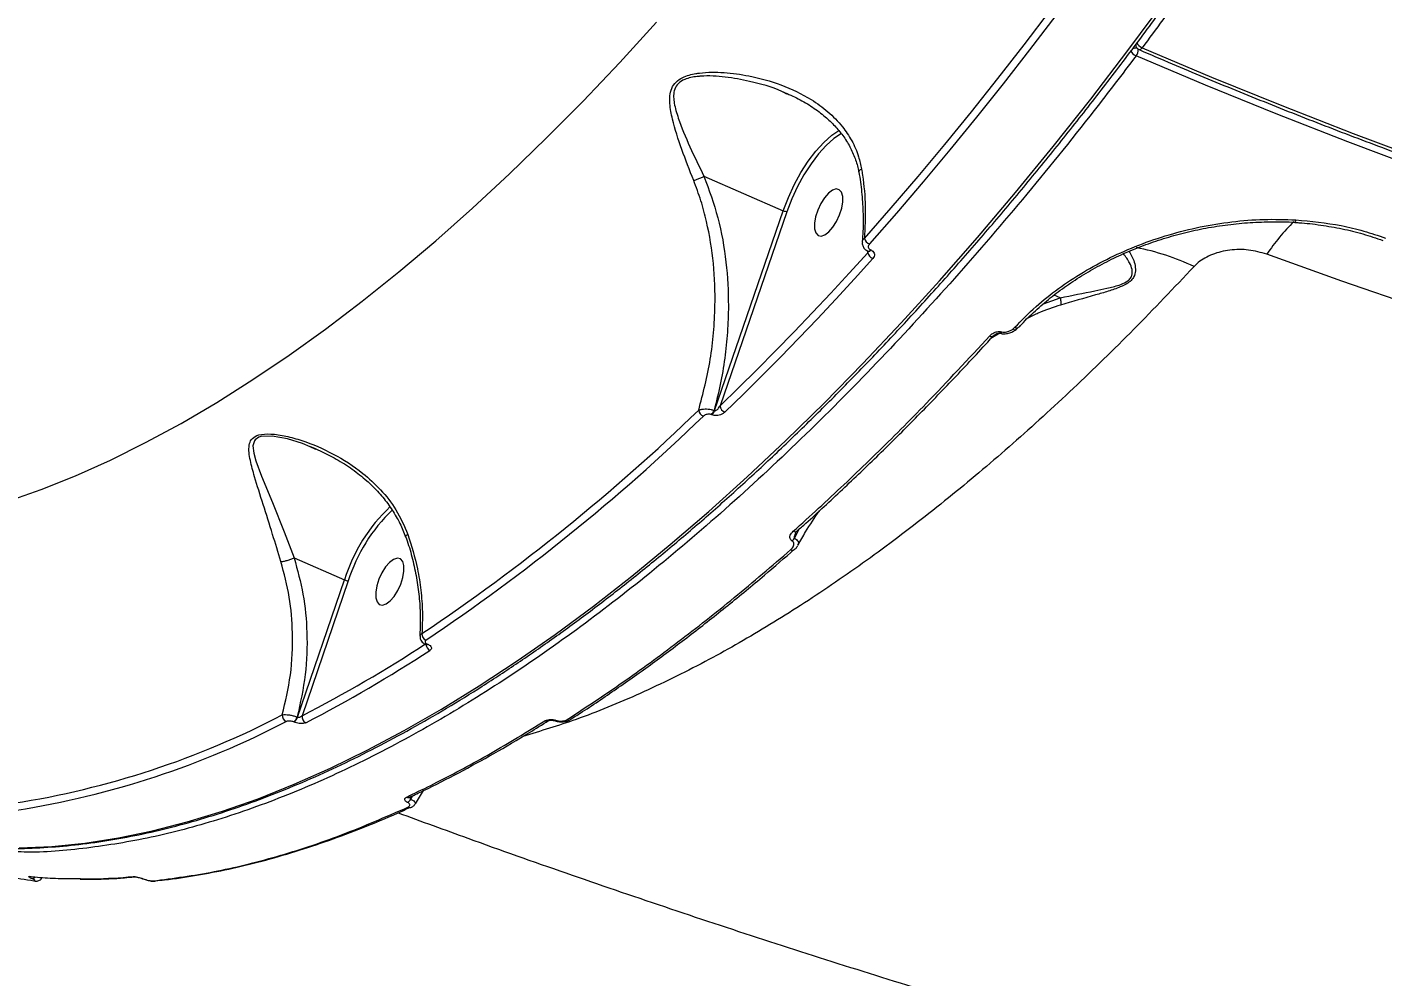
# Model space of a CAD drawing. Header units: millimetres. Extents: x -6104 to 7803, y -6013 to 4803.
# Drawn here: x 1548.4 to 1790.3, y -2587.2 to -2417.8 of the extents above; entities that cross this region are included whole.
import ezdxf

# ---------------------------------------------------------------- set-up
doc = ezdxf.new("R2010")
doc.units = ezdxf.units.MM
for name, color, linetype in [('DIKOM_ОБЪЕКТ', 7, 'Continuous'), ('DIKOM_РАЗМЕР_ЗОНА', 7, 'Continuous'), ('DIKOM_РАЗМЕР_ОБЪЕКТА', 7, 'Continuous')]:
    doc.layers.add(name, color=color, linetype=linetype)
doc.styles.add('style1', font='arial.ttf', dxfattribs={"width": 0.8})
doc.dimstyles.new('1-50', dxfattribs={"dimtxt": 300, "dimasz": 200, "dimexe": 100, "dimexo": 0, "dimgap": 100, "dimtad": 1, "dimtxsty": 'style1', "dimcen": 200, "dimclrd": 7, "dimclre": 7, "dimclrt": 7, "dimadec": 1, "dimazin": 2, "dimtfac": 1, "dimtmove": 0, "dimatfit": 2, "dimfxl": 0, "dimlwd": 25, "dimlwe": 18, "dimarcsym": 0})

# ---------------------------------------------------------------- blocks, each defined once
blk = doc.blocks.new('*D10')
at = {"layer": 'Defpoints', "color": 0, "transparency": 16777216}
for p in [(-4094.65, -224.49), (3111.63, -1726.03), (3111.63, -4948.58)]:
    blk.add_point(p, dxfattribs=at)
at = {"layer": 'DIKOM_РАЗМЕР_ОБЪЕКТА', "color": 7, "lineweight": 18, "transparency": 16777216}
for p, q in [((-4094.65, -224.49), (-4094.65, -5048.58)), ((3111.63, -1726.03), (3111.63, -5048.58))]:
    blk.add_line(p, q, dxfattribs=at)
at = {"layer": 'DIKOM_РАЗМЕР_ОБЪЕКТА', "color": 7, "lineweight": 25, "transparency": 16777216}
blk.add_line((-3894.65, -4948.58), (2911.63, -4948.58), dxfattribs=at)
at = {"layer": 'DIKOM_РАЗМЕР_ОБЪЕКТА', "color": 7, "transparency": 16777216}
for points in [[(-3894.65, -4915.24), (-3894.65, -4981.91), (-4094.65, -4948.58)], [(2911.63, -4915.24), (2911.63, -4981.91), (3111.63, -4948.58)]]:
    blk.add_solid(points, dxfattribs=at)
at = {"layer": 'DIKOM_РАЗМЕР_ОБЪЕКТА', "color": 7, "transparency": 16777216, "insert": (-134.24, -4695.4), "char_height": 300, "attachment_point": 5, "style": 'style1'}
blk.add_mtext('7200', dxfattribs=at)
blk = doc.blocks.new('*D12')
at = {"layer": 'Defpoints', "color": 0, "transparency": 16777216}
for p in [(-6103.62, -69.94), (4675.35, -1132.87), (4675.35, -5913.06)]:
    blk.add_point(p, dxfattribs=at)
at = {"layer": 'DIKOM_РАЗМЕР_ЗОНА', "color": 7, "lineweight": 18, "transparency": 16777216}
for p, q in [((-6103.62, -69.94), (-6103.62, -6013.06)), ((4675.35, -1132.87), (4675.35, -6013.06))]:
    blk.add_line(p, q, dxfattribs=at)
at = {"layer": 'DIKOM_РАЗМЕР_ЗОНА', "color": 7, "lineweight": 25, "transparency": 16777216}
blk.add_line((-5903.62, -5913.06), (4475.35, -5913.06), dxfattribs=at)
at = {"layer": 'DIKOM_РАЗМЕР_ЗОНА', "color": 7, "transparency": 16777216}
for points in [[(-5903.62, -5879.73), (-5903.62, -5946.4), (-6103.62, -5913.06)], [(4475.35, -5879.73), (4475.35, -5946.4), (4675.35, -5913.06)]]:
    blk.add_solid(points, dxfattribs=at)
at = {"layer": 'DIKOM_РАЗМЕР_ЗОНА', "color": 7, "transparency": 16777216, "insert": (271.51, -5659.89), "char_height": 300, "attachment_point": 5, "style": 'style1'}
blk.add_mtext('10800', dxfattribs=at)

msp = doc.modelspace()

# ---------------------------------------------------------------- linework, layer by layer
at = {"layer": 'DIKOM_ОБЪЕКТ', "color": 7, "linetype": 'Continuous', "lineweight": 15}
for p, q in [((1683.996, -2429.74), (1683.318, -2429.399)), ((1669.192, -2444.405), (1683.355, -2450.538)), ((1671.078, -2486.206), (1683.355, -2450.538)), ((1683.999, -2450.723), (1672.074, -2485.37)), ((1774.631, -2452.554), (1774.628, -2452.554)), ((1698.407, -2458.042), (1698.452, -2457.732)), ((1698.469, -2457.764), (1698.496, -2457.776)), ((1698.946, -2457.539), (1698.973, -2457.551)), ((1729.797, -2467.139), (1732.771, -2466.1)), ((1732.771, -2466.1), (1731.658, -2465.618)), ((1721.99, -2472.407), (1720.396, -2473.346)), ((1724.341, -2471.649), (1724.669, -2471.35)), ((1670.626, -2486.958), (1670.54, -2486.921)), ((1670.992, -2486.169), (1671.078, -2486.206)), ((1599.919, -2493.156), (1598.901, -2492.697)), ((1686.208, -2507.322), (1685.328, -2508.993)), ((1685.366, -2510.978), (1685.397, -2510.949)), ((1596.07, -2512.507), (1605.056, -2516.399)), ((1596.672, -2540.901), (1605.056, -2516.399)), ((1605.701, -2516.581), (1597.469, -2540.64)), ((1619.562, -2527.941), (1619.608, -2527.961)), ((1619.851, -2527.884), (1619.897, -2527.903)), ((1596.041, -2541.787), (1595.975, -2541.758)), ((1596.606, -2540.873), (1596.672, -2540.901)), ((1645.413, -2541.324), (1645.455, -2541.293)), ((1617.695, -2556.344), (1619.145, -2554.011)), ((1616.734, -2555.168), (1616.741, -2555.165)), ((1617.185, -2554.924), (1616.858, -2555.541)), ((1549.121, -2569.388), (1549.128, -2569.389)), ((1569.02, -2569.727), (1569.027, -2569.73)), ((1571.317, -2570.168), (1571.28, -2570.173))]:
    msp.add_line(p, q, dxfattribs=at)
at = {"layer": 'DIKOM_ОБЪЕКТ', "color": 7, "linetype": 'Continuous', "lineweight": 15, "flags": 128}
for points in [[(1697.817, -2455.482), (1702.617, -2450.016), (1707.401, -2444.43), (1712.167, -2438.726), (1716.912, -2432.907), (1721.634, -2426.976), (1726.333, -2420.935), (1731.005, -2414.787), (1735.648, -2408.533)], [(1736.63, -2409.426), (1731.976, -2415.694), (1727.294, -2421.856), (1722.586, -2427.91), (1717.852, -2433.854), (1713.097, -2439.686), (1708.321, -2445.402), (1703.526, -2451), (1698.715, -2456.479)], [(1547.015, -2564.245), (1552.81, -2563.975), (1558.711, -2563.375), (1564.712, -2562.445), (1570.808, -2561.186), (1576.995, -2559.599), (1583.266, -2557.686), (1589.617, -2555.448), (1596.042, -2552.888), (1602.537, -2550.006), (1609.095, -2546.806), (1615.71, -2543.29), (1622.378, -2539.462), (1629.093, -2535.324), (1635.849, -2530.88), (1642.64, -2526.134), (1649.461, -2521.09), (1656.305, -2515.751), (1663.168, -2510.123), (1670.044, -2504.21), (1676.925, -2498.018), (1683.808, -2491.551), (1690.686, -2484.815), (1697.552, -2477.815), (1704.403, -2470.558), (1711.23, -2463.049), (1718.03, -2455.295), (1724.796, -2447.303), (1731.522, -2439.078), (1738.203, -2430.629), (1744.834, -2421.962), (1751.407, -2413.084)], [(1544.823, -2502.436), (1550.896, -2500.289), (1557.043, -2497.818), (1563.259, -2495.024), (1569.538, -2491.911), (1575.874, -2488.482), (1582.261, -2484.739), (1588.693, -2480.686), (1595.164, -2476.327), (1601.669, -2471.666), (1608.201, -2466.708), (1614.754, -2461.456), (1621.322, -2455.916), (1627.898, -2450.093), (1634.478, -2443.992), (1641.054, -2437.619), (1647.62, -2430.981), (1654.171, -2424.082), (1660.701, -2416.93)], [(1746.831, -2421.798), (1746.868, -2421.81), (1746.959, -2421.81), (1747.061, -2421.774), (1747.17, -2421.704), (1747.28, -2421.602), (1747.389, -2421.472)], [(1747.389, -2421.472), (1759.741, -2426.7), (1772.293, -2431.8), (1785.037, -2436.769), (1797.964, -2441.603), (1811.066, -2446.3), (1824.333, -2450.857), (1837.758, -2455.269), (1851.332, -2459.535), (1865.046, -2463.652), (1878.89, -2467.617), (1892.856, -2471.427), (1906.934, -2475.08), (1921.116, -2478.573), (1935.392, -2481.904), (1949.752, -2485.072), (1964.188, -2488.073), (1978.689, -2490.907), (1993.247, -2493.57), (2007.851, -2496.062), (2016.539, -2497.46)], [(2016.323, -2499.143), (2007.551, -2497.732), (1992.903, -2495.233), (1978.301, -2492.561), (1963.756, -2489.719), (1949.277, -2486.709), (1934.873, -2483.532), (1920.554, -2480.19), (1906.33, -2476.686), (1892.209, -2473.022), (1878.201, -2469.201), (1864.315, -2465.224), (1850.56, -2461.095), (1836.945, -2456.816), (1823.48, -2452.39), (1810.172, -2447.82), (1797.031, -2443.109), (1784.065, -2438.26), (1771.283, -2433.276), (1758.693, -2428.16), (1746.303, -2422.917)], [(1683.355, -2450.538), (1684.25, -2448.191), (1685.305, -2445.901), (1686.493, -2443.724), (1687.787, -2441.71), (1689.157, -2439.906), (1690.57, -2438.353), (1691.995, -2437.09), (1693.287, -2436.207)], [(1693.741, -2436.761), (1693.736, -2436.764), (1692.377, -2437.681), (1690.996, -2438.907), (1689.625, -2440.412), (1688.297, -2442.162), (1687.042, -2444.115), (1685.89, -2446.226), (1684.868, -2448.446), (1683.999, -2450.723)], [(1689.109, -2451.635), (1688.918, -2452.768), (1688.931, -2453.748), (1689.147, -2454.494), (1689.549, -2454.946), (1690.104, -2455.068), (1690.768, -2454.85), (1691.485, -2454.309), (1692.199, -2453.49), (1692.851, -2452.458), (1693.389, -2451.298), (1693.769, -2450.103), (1693.96, -2448.969), (1693.947, -2447.99), (1693.731, -2447.244), (1693.329, -2446.792), (1692.774, -2446.67), (1692.11, -2446.888), (1691.393, -2447.428), (1690.679, -2448.248), (1690.027, -2449.28), (1689.489, -2450.44), (1689.109, -2451.635)], [(1774.795, -2452.172), (1774.764, -2452.311), (1774.729, -2452.422), (1774.694, -2452.501), (1774.658, -2452.545), (1774.631, -2452.554)], [(1672.074, -2485.37), (1675.376, -2482.165), (1678.677, -2478.898), (1681.975, -2475.57), (1685.27, -2472.183), (1688.562, -2468.735), (1691.849, -2465.229), (1695.131, -2461.664), (1698.407, -2458.042)], [(1699.31, -2459.094), (1696.026, -2462.725), (1692.736, -2466.298), (1689.441, -2469.813), (1686.142, -2473.269), (1682.839, -2476.665), (1679.533, -2480), (1676.224, -2483.275), (1672.914, -2486.488)], [(1968.475, -2512.555), (1953.663, -2509.652), (1938.912, -2506.591), (1924.231, -2503.375), (1909.628, -2500.006), (1895.111, -2496.484), (1880.687, -2492.813), (1866.365, -2488.994), (1852.152, -2485.028), (1838.057, -2480.919), (1824.087, -2476.669), (1810.25, -2472.28), (1796.553, -2467.754), (1783.004, -2463.094), (1769.61, -2458.303)], [(1722.351, -2472.147), (1722.232, -2472.308), (1722.118, -2472.399), (1722.017, -2472.413), (1722.017, -2472.413)], [(1724.341, -2471.649), (1724.485, -2471.732), (1724.62, -2471.782), (1724.74, -2471.796), (1724.84, -2471.774), (1724.877, -2471.752)], [(1725.337, -2471.333), (1725.37, -2471.291), (1725.37, -2471.291)], [(1598.901, -2492.697), (1597.575, -2492.099), (1594.878, -2491.272), (1592.138, -2490.77), (1590.134, -2490.84), (1589.78, -2490.947), (1589.091, -2491.405), (1588.958, -2491.585), (1588.702, -2492.517), (1588.839, -2493.776), (1589.225, -2495.152), (1590.259, -2497.915), (1592.187, -2502.602), (1594.295, -2507.858), (1596.067, -2512.506), (1596.068, -2512.507), (1596.068, -2512.507)], [(1610.81, -2517.496), (1610.619, -2518.629), (1610.632, -2519.608), (1610.848, -2520.354), (1611.25, -2520.807), (1611.806, -2520.929), (1612.469, -2520.71), (1613.186, -2520.17), (1613.9, -2519.351), (1614.553, -2518.319), (1615.091, -2517.158), (1615.471, -2515.963), (1615.662, -2514.83), (1615.648, -2513.851), (1615.432, -2513.105), (1615.03, -2512.652), (1614.475, -2512.53), (1613.812, -2512.748), (1613.094, -2513.289), (1612.38, -2514.108), (1611.728, -2515.14), (1611.19, -2516.3), (1610.81, -2517.496)], [(1642.748, -2541.454), (1642.65, -2541.525), (1642.565, -2541.541), (1642.55, -2541.538)], [(1549.128, -2569.389), (1549.054, -2569.378), (1548.887, -2569.328)], [(1549.847, -2570.142), (1549.786, -2570.133), (1549.625, -2570.084)], [(1569.027, -2569.73), (1569.03, -2569.731), (1569.096, -2569.731)]]:
    msp.add_lwpolyline(points, dxfattribs=at)
at = {"layer": 'DIKOM_ОБЪЕКТ', "color": 7, "linetype": 'Continuous', "lineweight": 15}
for centre, radius, start, end in [((1746.259, -2422.745), 1.228, 79.95392, 117.54628), ((1746.905, -2420.974), 0.664, 174.28002, 194.5129), ((1747.228, -2420.88), 1, 195.10672, 246.6405), ((1744.778, -2421.737), 1.928, 322.2819, 0.12273), ((1748.059, -2419.788), 1.812, 203.89932, 248.28808), ((1746.97, -2421.244), 1.801, 203.5677, 248.25912), ((1684.283, -2448.51), 2.23, 245.39078, 262.68205), ((1807.599, -2484.884), 46.365, 135.66036, 145.01868), ((1699.327, -2455.024), 1.578, 196.86349, 247.18811), ((1699.888, -2457.684), 1.524, 193.56328, 247.68632), ((1698.54, -2457.298), 0.472, 261.58469, 329.3152), ((1698.571, -2457.315), 0.466, 260.40009, 329.59162), ((1737.933, -2500.196), 43.892, 64.76148, 78.90503), ((1724.991, -2470.861), 0.586, 236.62938, 306.27157), ((1720.496, -2472.41), 0.572, 236.25599, 309.7916), ((1417.544, -2225.966), 361.316, 303.85969, 313.93701), ((1669.647, -2485.916), 1.417, 189.55126, 246.5231), ((1669.141, -2485.568), 1.947, 315.9635, 341.99411), ((1669.226, -2485.604), 1.948, 315.96065, 341.98361), ((1673.459, -2485.204), 1.395, 186.8553, 247.00174), ((1417.84, -2226.478), 362.087, 303.8593, 313.93739), ((1633.668, -2525.203), 29.936, 133.09928, 162.89682), ((1634.634, -2525.853), 30.382, 133.9047, 162.23052), ((1685.446, -2507.199), 0.617, 239.74917, 308.70629), ((1684.997, -2510.47), 0.628, 240.16829, 305.96468), ((1684.022, -2508.188), 1.534, 305.004, 328.32965), ((1605.966, -2514.409), 2.188, 245.40238, 263.03697), ((1485.974, -2323.663), 243.948, 297.19667, 303.2102), ((1620.102, -2526.026), 1.247, 179.03484, 245.20785), ((1619.654, -2527.646), 0.31, 253.03788, 309.70049), ((1620.828, -2527.85), 1.251, 184.54832, 245.08867), ((1619.7, -2527.667), 0.308, 252.08144, 309.80775), ((1486.33, -2324.327), 244.608, 297.19766, 303.20927), ((1522.011, -2402.532), 155.595, 278.87129, 297.53557), ((1522.521, -2403.415), 155.937, 278.87134, 297.53594), ((1595.119, -2540.62), 1.182, 174.30798, 244.56779), ((1595.056, -2540.436), 1.61, 304.79958, 344.27986), ((1595.122, -2540.465), 1.61, 304.80623, 344.27321), ((1598.636, -2540.822), 1.181, 171.12808, 244.69358), ((1641.109, -2540.946), 0.68, 243.17496, 301.30965), ((1645.064, -2540.737), 0.682, 243.21801, 300.71823), ((1616.434, -2554.51), 0.723, 244.93279, 295.663), ((1615.789, -2554.976), 1.209, 292.46099, 332.13342), ((1616.675, -2556.321), 0.719, 244.90311, 298.86499), ((1567.626, -2568.627), 0.782, 246.60463, 276.04154), ((1549.267, -2569.008), 0.704, 269.24826, 324.32291), ((1571.198, -2569.397), 0.78, 246.62263, 276.03969)]:
    msp.add_arc(centre, radius, start, end, dxfattribs=at)
for points, knots in [([(1873.825, -1806.548), (1873.842, -1806.564), (1876.538, -1809.059), (1881.369, -1815.112), (1888.203, -1824.786), (1894.232, -1835.629), (1899.542, -1847.398), (1904.123, -1860.059), (1908.055, -1873.807), (1911.294, -1888.644), (1913.813, -1904.542), (1915.556, -1921.152), (1916.535, -1938.399), (1916.779, -1956.198), (1916.292, -1974.838), (1915.043, -1994.291), (1913.019, -2014.507), (1910.264, -2035.041), (1906.805, -2055.815), (1902.683, -2076.747), (1897.832, -2098.179), (1892.236, -2120.056), (1885.898, -2142.311), (1878.956, -2164.454), (1871.449, -2186.412), (1863.426, -2208.118), (1854.758, -2229.924), (1845.445, -2251.758), (1835.507, -2273.543), (1825.599, -2293.898), (1815.835, -2312.82), (1806.309, -2330.339), (1796.453, -2347.552), (1786.29, -2364.407), (1775.93, -2380.724), (1765.426, -2396.425), (1755.925, -2409.954), (1749.859, -2418.139), (1747.389, -2421.472)], [0, 0, 0, 0, 0.0001878, 0.0303399, 0.0605166, 0.0906687, 0.1199697, 0.1492932, 0.1785943, 0.2087463, 0.238923, 0.2690751, 0.2983757, 0.3276989, 0.3569995, 0.3871513, 0.4173276, 0.4474793, 0.4767801, 0.5061036, 0.5354043, 0.5655563, 0.5957329, 0.6258848, 0.6551856, 0.6845091, 0.7138099, 0.7439618, 0.7741383, 0.8042902, 0.8297913, 0.8553221, 0.880853, 0.9066258, 0.9323986, 0.9575223, 0.9827031, 1, 1, 1, 1]), ([(1544.662, -2564.298), (1545.079, -2564.31), (1547.286, -2564.371), (1551.381, -2564.191), (1556.945, -2563.745), (1562.609, -2562.979), (1568.358, -2561.924), (1574.19, -2560.573), (1580.1, -2558.929), (1586.083, -2556.993), (1592.135, -2554.767), (1598.251, -2552.252), (1604.426, -2549.45), (1610.656, -2546.363), (1616.936, -2542.994), (1623.261, -2539.346), (1629.626, -2535.421), (1636.026, -2531.223), (1642.457, -2526.753), (1648.914, -2522.018), (1655.392, -2517.019), (1661.887, -2511.76), (1668.392, -2506.246), (1674.904, -2500.481), (1681.418, -2494.469), (1687.929, -2488.214), (1694.432, -2481.722), (1700.922, -2474.998), (1707.395, -2468.045), (1713.844, -2460.871), (1720.267, -2453.479), (1726.658, -2445.876), (1733.012, -2438.067), (1739.323, -2430.058), (1745.589, -2421.856), (1751.804, -2413.466), (1757.964, -2404.894), (1764.063, -2396.148), (1770.097, -2387.234), (1776.062, -2378.157), (1781.954, -2368.926), (1787.767, -2359.547), (1793.498, -2350.028), (1799.141, -2340.374), (1804.695, -2330.595), (1810.151, -2320.695), (1814.919, -2311.8), (1817.841, -2306.181), (1819.01, -2303.934)], [0, 0, 0, 0, 0.0051792, 0.02739, 0.049613, 0.0718476, 0.0940928, 0.1163476, 0.1386106, 0.1608803, 0.1831557, 0.2054353, 0.2277182, 0.2500034, 0.2722902, 0.2945781, 0.3168661, 0.3391542, 0.3614417, 0.3837286, 0.4060146, 0.4283, 0.450584, 0.4728671, 0.4951491, 0.5174301, 0.5397101, 0.5619887, 0.5842667, 0.6065438, 0.6288198, 0.6510946, 0.6733692, 0.6956425, 0.7179153, 0.7401874, 0.7624589, 0.7847299, 0.8070003, 0.82927, 0.8515394, 0.8738083, 0.8960771, 0.9183452, 0.9406131, 0.9628808, 0.9851481, 1, 1, 1, 1]), ([(1746.831, -2421.798), (1748.799, -2422.643), (1754.508, -2425.094), (1764.086, -2429.071), (1775.615, -2433.691), (1787.304, -2438.199), (1799.142, -2442.595), (1811.125, -2446.875), (1823.246, -2451.039), (1835.499, -2455.082), (1847.875, -2459.004), (1860.37, -2462.802), (1872.975, -2466.474), (1885.685, -2470.017), (1898.492, -2473.431), (1911.389, -2476.713), (1924.369, -2479.861), (1937.426, -2482.875), (1950.552, -2485.751), (1963.74, -2488.489), (1976.982, -2491.087), (1990.273, -2493.541), (2003.439, -2495.835), (2012.189, -2497.236), (2016.481, -2497.923)], [0, 0, 0, 0, 0.0244919, 0.0710308, 0.1175692, 0.164107, 0.2106439, 0.2571802, 0.3037159, 0.3502516, 0.3967859, 0.4433203, 0.489854, 0.536388, 0.582921, 0.6294538, 0.6759861, 0.7225183, 0.7690504, 0.8155822, 0.862113, 0.9086448, 0.9551759, 1, 1, 1, 1]), ([(1746.303, -2422.917), (1743.815, -2426.183), (1737.113, -2434.984), (1726.037, -2448.668), (1713.079, -2463.711), (1699.888, -2477.988), (1686.506, -2491.432), (1672.974, -2503.969), (1659.59, -2515.324), (1646.397, -2525.487), (1633.432, -2534.472), (1620.484, -2542.425), (1607.6, -2549.274), (1594.826, -2554.969), (1582.446, -2559.375), (1570.482, -2562.545), (1559.004, -2564.383), (1550.706, -2565.149), (1546.387, -2564.906), (1545.629, -2564.864)], [0, 0, 0, 0, 0.0369365, 0.0995097, 0.1621309, 0.2247042, 0.2890949, 0.3535379, 0.4179286, 0.4805017, 0.5431228, 0.605696, 0.6700867, 0.7345297, 0.7989204, 0.8614934, 0.9241146, 0.9866879, 1, 1, 1, 1]), ([(1667.358, -2445.143), (1666.635, -2443.298), (1665.171, -2439.56), (1663.693, -2435.038), (1663.078, -2431.88), (1663.062, -2430.04), (1663.355, -2428.703), (1664.134, -2427.533), (1665.61, -2426.559), (1667.147, -2426.154), (1669.609, -2425.799), (1672.818, -2425.806), (1677.729, -2426.477), (1683.052, -2427.962), (1687.772, -2430.206), (1691.392, -2432.821), (1693.823, -2435.302), (1695.64, -2438.03), (1696.774, -2440.602), (1697.157, -2442.385), (1697.318, -2443.133)], [0, 0, 0, 0, 0.0952093, 0.1929571, 0.2448003, 0.2710701, 0.2981708, 0.3242908, 0.3503877, 0.391076, 0.4019428, 0.4719631, 0.5438105, 0.6393954, 0.7378516, 0.7988559, 0.8613653, 0.9113752, 0.9628374, 1, 1, 1, 1]), ([(1683.318, -2429.399), (1683.242, -2429.36), (1681.389, -2428.422), (1677.867, -2427.559), (1673.019, -2426.577), (1669.853, -2426.44), (1667.425, -2426.649), (1665.96, -2426.938), (1664.559, -2427.783), (1663.914, -2428.82), (1663.739, -2429.968), (1663.81, -2430.826), (1664.024, -2432.167), (1664.816, -2434.793), (1666.607, -2439.087), (1668.33, -2442.632), (1669.192, -2444.405)], [0, 0, 0, 0, 0.0066225, 0.160747, 0.2720714, 0.3829769, 0.3995535, 0.4601934, 0.4977143, 0.5350851, 0.5709107, 0.6069653, 0.6146243, 0.6947875, 0.8473381, 1, 1, 1, 1]), ([(1683.348, -2429.356), (1684.253, -2429.745), (1686.077, -2430.529), (1688.576, -2432.02), (1690.748, -2433.651), (1692.548, -2435.35), (1694.032, -2437.136), (1695.265, -2439.081), (1696.178, -2441.179), (1696.681, -2442.71), (1696.788, -2443.554), (1696.8, -2443.65)], [0, 0, 0, 0, 0.1407323, 0.2836972, 0.4201943, 0.5374338, 0.6487879, 0.766177, 0.8791089, 0.9862148, 1, 1, 1, 1]), ([(1697.318, -2443.133), (1697.299, -2443.143), (1697.144, -2443.221), (1696.922, -2443.379), (1696.783, -2443.55), (1696.83, -2443.627), (1696.84, -2443.644)], [0, 0, 0, 0, 0.05621627, 0.45337107, 0.88083589, 1, 1, 1, 1]), ([(1697.318, -2443.133), (1697.374, -2443.489), (1697.726, -2445.724), (1698.116, -2449.909), (1697.918, -2453.6), (1697.817, -2455.482)], [0, 0, 0, 0, 0.0849918, 0.5334668, 1, 1, 1, 1]), ([(1667.358, -2445.143), (1667.418, -2445.126), (1667.616, -2445.072), (1668.035, -2444.932), (1668.619, -2444.697), (1668.999, -2444.502), (1669.189, -2444.405)], [0, 0, 0, 0, 0.1074676, 0.3494929, 0.6747739, 1, 1, 1, 1]), ([(1668.25, -2486.151), (1669.027, -2483.141), (1670.202, -2478.589), (1670.947, -2472.315), (1671.264, -2466.608), (1671.018, -2459.934), (1670.004, -2453.662), (1668.698, -2448.733), (1667.804, -2446.339), (1667.358, -2445.143)], [0, 0, 0, 0, 0.2227144, 0.336734, 0.4507496, 0.6310038, 0.8132782, 0.9066465, 1, 1, 1, 1]), ([(1669.192, -2444.405), (1669.192, -2444.405), (1669.191, -2444.404), (1669.19, -2444.404), (1669.189, -2444.405), (1669.189, -2444.405)], [0, 0, 0, 0, 0.4255031, 0.7603679, 1, 1, 1, 1]), ([(1669.189, -2444.405), (1670.087, -2446.842), (1671.905, -2451.78), (1673.251, -2459.627), (1673.639, -2466.494), (1673.428, -2472.216), (1672.942, -2476.897), (1672.164, -2481.569), (1671.383, -2484.636), (1670.992, -2486.169)], [0, 0, 0, 0, 0.1852054, 0.3752215, 0.5580249, 0.6672718, 0.7765213, 0.8882608, 1, 1, 1, 1]), ([(1696.819, -2443.646), (1696.82, -2443.652), (1697.072, -2444.84), (1697.35, -2447.209), (1697.613, -2450.724), (1697.63, -2453.707), (1697.47, -2455.472), (1697.411, -2456.113)], [0, 0, 0, 0, 0.0014094, 0.2791359, 0.5586167, 0.8394582, 1, 1, 1, 1]), ([(1724.669, -2471.35), (1725.891, -2470.092), (1728.243, -2467.671), (1732.399, -2464.391), (1736.827, -2461.462), (1741.638, -2458.852), (1746.771, -2456.612), (1752.157, -2454.772), (1757.722, -2453.367), (1763.4, -2452.454), (1769.124, -2451.99), (1772.907, -2452.111), (1774.795, -2452.172)], [0, 0, 0, 0, 0.10708087, 0.20597128, 0.30518235, 0.40407495, 0.5033338, 0.60291343, 0.70217839, 0.80134675, 0.90083124, 1, 1, 1, 1]), ([(1725.417, -2471.334), (1725.581, -2471.146), (1726.461, -2470.132), (1728.31, -2468.375), (1730.961, -2466.087), (1733.859, -2463.925), (1736.95, -2461.904), (1740.213, -2460.048), (1743.615, -2458.375), (1747.128, -2456.898), (1750.744, -2455.627), (1754.462, -2454.563), (1758.287, -2453.704), (1762.201, -2453.065), (1766.174, -2452.647), (1770.165, -2452.492), (1772.992, -2452.49), (1774.462, -2452.615), (1774.62, -2452.628)], [0, 0, 0, 0, 0.015982, 0.0858931, 0.1561672, 0.2265977, 0.2968782, 0.3667828, 0.4361225, 0.504765, 0.572602, 0.6408032, 0.7098235, 0.7795684, 0.8498818, 0.9205814, 0.9914563, 1, 1, 1, 1]), ([(1774.626, -2452.652), (1774.874, -2452.662), (1776.435, -2452.726), (1779.267, -2453.083), (1783.089, -2453.741), (1786.803, -2454.642), (1789.166, -2455.438), (1790.337, -2455.832)], [0, 0, 0, 0, 0.0450771, 0.283696, 0.5234226, 0.7637598, 1, 1, 1, 1]), ([(1774.795, -2452.172), (1777.525, -2452.439), (1781.659, -2452.844), (1786.95, -2454.12), (1789.513, -2454.986), (1790.795, -2455.42)], [0, 0, 0, 0, 0.4927586, 0.7463747, 1, 1, 1, 1]), ([(1697.476, -2456.119), (1697.478, -2456.038), (1697.484, -2455.809), (1697.687, -2455.61), (1697.817, -2455.482)], [0, 0, 0, 0, 0.3563593, 1, 1, 1, 1]), ([(1697.471, -2456.128), (1697.457, -2456.238), (1697.415, -2456.565), (1697.627, -2457.08), (1698.005, -2457.532), (1698.338, -2457.682), (1698.479, -2457.746)], [0, 0, 0, 0, 0.1609344, 0.4828037, 0.7807817, 1, 1, 1, 1]), ([(1698.407, -2458.042), (1698.448, -2457.961), (1698.494, -2457.872), (1698.505, -2457.778), (1698.506, -2457.768)], [0, 0, 0, 0, 0.90084, 1, 1, 1, 1]), ([(1698.492, -2457.776), (1698.505, -2457.781), (1698.547, -2457.798), (1698.561, -2457.816), (1698.555, -2457.809), (1698.554, -2457.807)], [0, 0, 0, 0, 0.2442422, 0.7975471, 1, 1, 1, 1]), ([(1698.715, -2456.479), (1698.653, -2456.565), (1698.528, -2456.738), (1698.499, -2457.025), (1698.596, -2457.284), (1698.771, -2457.454), (1698.905, -2457.519), (1698.946, -2457.539)], [0, 0, 0, 0, 0.23368662, 0.4673324, 0.69557475, 0.9086512, 1, 1, 1, 1]), ([(1698.973, -2457.551), (1699.033, -2457.58), (1699.23, -2457.676), (1699.486, -2457.921), (1699.629, -2458.297), (1699.585, -2458.716), (1699.402, -2458.968), (1699.31, -2459.094)], [0, 0, 0, 0, 0.0931692, 0.3039468, 0.5302378, 0.765189, 1, 1, 1, 1]), ([(1745.08, -2457.8), (1745.418, -2458.403), (1745.949, -2459.354), (1746.25, -2460.885), (1746.139, -2461.969), (1745.621, -2462.838), (1744.754, -2463.564), (1743.283, -2464.28), (1741.309, -2464.936), (1737.71, -2465.955), (1734.907, -2466.769), (1732.844, -2467.368)], [0, 0, 0, 0, 0.1667131, 0.2626873, 0.3404399, 0.3895258, 0.4388692, 0.5076277, 0.6085853, 0.7119496, 1, 1, 1, 1]), ([(1769.61, -2458.303), (1768.555, -2458.001), (1766.47, -2457.405), (1763.056, -2457.45), (1759.895, -2458.215), (1757.772, -2459.389), (1756.892, -2460.254), (1756.648, -2460.494)], [0, 0, 0, 0, 0.2385166, 0.4713347, 0.6968013, 0.9159904, 1, 1, 1, 1]), ([(1756.648, -2460.494), (1753.069, -2464.273), (1745.907, -2471.837), (1735.112, -2482.341), (1724.313, -2492.199), (1713.388, -2501.447), (1702.36, -2510.039), (1691.256, -2517.921), (1680.254, -2524.957), (1669.071, -2531.309), (1657.757, -2536.828), (1646.885, -2541.317), (1640.031, -2543.381), (1636.876, -2544.331)], [0, 0, 0, 0, 0.0877231, 0.1755515, 0.2633798, 0.351103, 0.4424242, 0.5338635, 0.6253026, 0.7166227, 0.8159146, 0.915283, 1, 1, 1, 1]), ([(1732.78, -2466.108), (1732.782, -2466.108), (1734.799, -2465.637), (1737.576, -2465.124), (1741.12, -2464.398), (1743.029, -2463.928), (1744.466, -2463.353), (1745.27, -2462.722), (1745.674, -2461.934), (1745.612, -2460.942), (1745.1, -2459.585), (1744.45, -2458.748), (1744.05, -2458.232)], [0, 0, 0, 0, 0.00035813, 0.30300586, 0.40686616, 0.51212996, 0.5784248, 0.6240849, 0.66973828, 0.74547699, 0.84303713, 1, 1, 1, 1]), ([(1732.844, -2467.368), (1731.502, -2467.811), (1729.521, -2468.465), (1727.624, -2469.391), (1727.013, -2469.689)], [0, 0, 0, 0, 0.6774452, 1, 1, 1, 1]), ([(1732.771, -2466.1), (1732.773, -2466.101), (1732.776, -2466.102), (1732.779, -2466.105), (1732.779, -2466.108), (1732.78, -2466.108)], [0, 0, 0, 0, 0.3975294, 0.7907685, 1, 1, 1, 1]), ([(1732.78, -2466.108), (1732.816, -2466.357), (1732.882, -2466.816), (1732.871, -2467.194), (1732.848, -2467.344), (1732.844, -2467.368)], [0, 0, 0, 0, 0.4994518, 0.9205428, 1, 1, 1, 1]), ([(1720.178, -2472.886), (1720.22, -2472.843), (1720.418, -2472.637), (1720.835, -2472.348), (1721.414, -2472.138), (1721.927, -2472.069), (1722.209, -2472.121), (1722.351, -2472.147)], [0, 0, 0, 0, 0.0843553, 0.4026639, 0.6518484, 0.8255043, 1, 1, 1, 1]), ([(1720.868, -2472.86), (1720.907, -2472.815), (1721.012, -2472.693), (1721.285, -2472.527), (1721.579, -2472.424), (1721.782, -2472.394), (1721.907, -2472.394), (1721.987, -2472.405), (1722.033, -2472.417), (1722.056, -2472.428), (1722.06, -2472.43), (1722.062, -2472.431)], [0, 0, 0, 0, 0.1748683, 0.4749269, 0.659667, 0.767404, 0.8361394, 0.8838636, 0.9274324, 0.9751478, 1, 1, 1, 1]), ([(1722.016, -2472.412), (1722.019, -2472.413), (1722.248, -2472.506), (1722.786, -2472.529), (1723.577, -2472.424), (1724.309, -2472.152), (1724.693, -2471.862), (1724.863, -2471.733)], [0, 0, 0, 0, 0.0030861, 0.2474429, 0.5030659, 0.7804815, 1, 1, 1, 1]), ([(1722.351, -2472.147), (1722.498, -2472.174), (1722.792, -2472.228), (1723.332, -2472.156), (1723.873, -2471.968), (1724.193, -2471.75), (1724.341, -2471.649)], [0, 0, 0, 0, 0.2097413, 0.4181614, 0.7298284, 1, 1, 1, 1]), ([(1724.756, -2471.841), (1724.874, -2471.758), (1725.089, -2471.604), (1725.244, -2471.404), (1725.314, -2471.312)], [0, 0, 0, 0, 0.54605435, 1, 1, 1, 1]), ([(1685.135, -2507.732), (1685.512, -2507.395), (1687.394, -2505.711), (1692.29, -2501.241), (1699.824, -2494.067), (1709.636, -2484.247), (1716.405, -2476.952), (1720.178, -2472.886)], [0, 0, 0, 0, 0.0321575, 0.1607921, 0.4182844, 0.6757755, 1, 1, 1, 1]), ([(1685.819, -2507.666), (1686.337, -2507.21), (1689.034, -2504.839), (1693.905, -2500.311), (1700.42, -2494.085), (1706.91, -2487.621), (1713.379, -2480.916), (1718.026, -2475.984), (1720.511, -2473.219), (1720.852, -2472.84)], [0, 0, 0, 0, 0.0443284, 0.2304306, 0.4160784, 0.6010569, 0.7856168, 0.9706052, 1, 1, 1, 1]), ([(1668.25, -2486.151), (1668.273, -2486.14), (1668.434, -2486.058), (1668.795, -2485.951), (1669.366, -2485.894), (1669.936, -2485.916), (1670.497, -2486.002), (1670.826, -2486.113), (1670.992, -2486.169)], [0, 0, 0, 0, 0.0391331, 0.268318, 0.4664155, 0.643629, 0.8199262, 1, 1, 1, 1]), ([(1670.54, -2486.921), (1670.457, -2486.892), (1670.29, -2486.835), (1669.997, -2486.827), (1669.696, -2486.873), (1669.387, -2486.988), (1669.189, -2487.118), (1669.096, -2487.203), (1669.082, -2487.216)], [0, 0, 0, 0, 0.167365, 0.33449926, 0.5091299, 0.71307815, 0.95772102, 1, 1, 1, 1]), ([(1672.914, -2486.488), (1672.894, -2486.507), (1672.748, -2486.642), (1672.434, -2486.848), (1671.941, -2487.029), (1671.467, -2487.102), (1671.012, -2487.089), (1670.754, -2487.002), (1670.626, -2486.958)], [0, 0, 0, 0, 0.03922281, 0.28724609, 0.49519156, 0.67100573, 0.83530747, 1, 1, 1, 1]), ([(1671.078, -2486.206), (1671.1, -2486.213), (1671.145, -2486.227), (1671.256, -2486.213), (1671.411, -2486.142), (1671.609, -2485.985), (1671.831, -2485.744), (1671.983, -2485.525), (1672.063, -2485.389), (1672.074, -2485.37)], [0, 0, 0, 0, 0.0552786, 0.1098098, 0.2436366, 0.4175622, 0.6518112, 0.9518814, 1, 1, 1, 1]), ([(1593.708, -2513.157), (1593.208, -2511.526), (1592.117, -2507.971), (1590.505, -2502.86), (1589.12, -2498.521), (1588.299, -2495.536), (1587.984, -2493.686), (1587.972, -2492.406), (1588.346, -2491.325), (1589.075, -2490.767), (1590.221, -2490.388), (1591.979, -2490.305), (1594.62, -2490.727), (1598.417, -2491.789), (1603.146, -2493.828), (1607.869, -2496.876), (1611.572, -2500.304), (1614.452, -2503.889), (1615.707, -2506.792), (1616.36, -2508.302)], [0, 0, 0, 0, 0.0790195, 0.1721797, 0.2680579, 0.3287287, 0.3610593, 0.3938992, 0.4223318, 0.4513196, 0.4599432, 0.498993, 0.5446047, 0.5914359, 0.6876209, 0.7865819, 0.8546773, 0.9244453, 1, 1, 1, 1]), ([(1598.942, -2492.62), (1599.536, -2492.865), (1601.116, -2493.517), (1603.644, -2494.841), (1606.431, -2496.61), (1608.892, -2498.554), (1611.012, -2500.597), (1612.791, -2502.74), (1614.299, -2505.082), (1615.339, -2507.075), (1615.757, -2508.324), (1615.886, -2508.71)], [0, 0, 0, 0, 0.0802316, 0.2137078, 0.3561224, 0.4922728, 0.604543, 0.7235512, 0.8393798, 0.9504637, 1, 1, 1, 1]), ([(1685.949, -2510.21), (1686.406, -2509.411), (1687.601, -2507.32), (1688.951, -2505.314), (1689.786, -2504.073)], [0, 0, 0, 0, 0.3817427, 1, 1, 1, 1]), ([(1615.947, -2508.684), (1616.133, -2509.206), (1616.706, -2510.815), (1617.412, -2513.558), (1618.072, -2516.887), (1618.465, -2520.214), (1618.624, -2523.425), (1618.518, -2525.474), (1618.467, -2526.457)], [0, 0, 0, 0, 0.0878571, 0.2709805, 0.4556373, 0.6415045, 0.8281409, 1, 1, 1, 1]), ([(1616.014, -2508.664), (1616.004, -2508.653), (1615.963, -2508.609), (1616.087, -2508.489), (1616.251, -2508.369), (1616.338, -2508.315), (1616.36, -2508.302)], [0, 0, 0, 0, 0.16681944, 0.65650127, 0.91228911, 1, 1, 1, 1]), ([(1616.36, -2508.302), (1616.985, -2510.337), (1618.004, -2513.652), (1618.719, -2518.28), (1619.025, -2522.173), (1618.913, -2524.712), (1618.855, -2526.005)], [0, 0, 0, 0, 0.3422222, 0.5572696, 0.7746036, 1, 1, 1, 1]), ([(1684.902, -2509.444), (1684.863, -2509.419), (1684.738, -2509.339), (1684.577, -2509.14), (1684.498, -2508.82), (1684.601, -2508.311), (1684.923, -2507.961), (1685.135, -2507.732)], [0, 0, 0, 0, 0.0555364, 0.1784111, 0.3495447, 0.5728957, 1, 1, 1, 1]), ([(1685.579, -2507.991), (1685.553, -2508.035), (1685.449, -2508.208), (1685.346, -2508.484), (1685.276, -2508.761), (1685.277, -2508.926), (1685.317, -2508.979), (1685.328, -2508.993)], [0, 0, 0, 0, 0.1351704, 0.5399851, 0.8042954, 0.9488919, 1, 1, 1, 1]), ([(1685.572, -2507.987), (1685.573, -2507.984), (1685.584, -2507.957), (1685.667, -2507.828), (1685.79, -2507.725), (1685.828, -2507.694)], [0, 0, 0, 0, 0.07843871, 0.71888096, 1, 1, 1, 1]), ([(1644.757, -2541.346), (1648.039, -2539.188), (1654.602, -2534.872), (1664.563, -2527.561), (1674.592, -2519.693), (1681.321, -2513.908), (1684.685, -2511.015)], [0, 0, 0, 0, 0.2490997, 0.4981996, 0.7491003, 1, 1, 1, 1]), ([(1645.421, -2541.251), (1646.125, -2540.807), (1648.962, -2539.02), (1653.967, -2535.61), (1660.432, -2531.021), (1666.926, -2526.147), (1673.441, -2521.009), (1679.59, -2515.95), (1683.57, -2512.486), (1685.369, -2510.919)], [0, 0, 0, 0, 0.0536045, 0.2159059, 0.3783194, 0.5408107, 0.7033409, 0.8658632, 1, 1, 1, 1]), ([(1684.685, -2511.015), (1684.888, -2510.8), (1685.188, -2510.483), (1685.282, -2510.015), (1685.209, -2509.726), (1685.055, -2509.542), (1684.938, -2509.467), (1684.902, -2509.444)], [0, 0, 0, 0, 0.4385724, 0.6487048, 0.8192652, 0.9452053, 1, 1, 1, 1]), ([(1685.328, -2508.993), (1685.388, -2509.028), (1685.585, -2509.143), (1685.872, -2509.383), (1686.074, -2509.717), (1686.125, -2510.019), (1685.996, -2510.166), (1685.954, -2510.213)], [0, 0, 0, 0, 0.0920493, 0.2983429, 0.5602937, 0.8602955, 1, 1, 1, 1]), ([(1685.358, -2510.97), (1685.429, -2510.912), (1685.678, -2510.71), (1685.845, -2510.442), (1685.964, -2510.251)], [0, 0, 0, 0, 0.2846541, 1, 1, 1, 1]), ([(1593.708, -2513.157), (1593.76, -2513.151), (1593.91, -2513.134), (1594.268, -2513.069), (1594.814, -2512.936), (1595.474, -2512.736), (1595.87, -2512.583), (1596.068, -2512.507)], [0, 0, 0, 0, 0.0872898, 0.2536255, 0.5024363, 0.7512311, 1, 1, 1, 1]), ([(1593.943, -2540.502), (1594.498, -2538.139), (1595.625, -2533.344), (1595.912, -2526.228), (1595.352, -2519.401), (1594.26, -2515.254), (1593.708, -2513.157)], [0, 0, 0, 0, 0.26256749, 0.53266498, 0.76364709, 1, 1, 1, 1]), ([(1596.068, -2512.507), (1596.068, -2512.507), (1596.069, -2512.507), (1596.07, -2512.507), (1596.07, -2512.507), (1596.07, -2512.507)], [0, 0, 0, 0, 0.3905401, 0.891047, 1, 1, 1, 1]), ([(1596.07, -2512.507), (1596.654, -2514.648), (1597.836, -2518.981), (1598.48, -2526.008), (1598.263, -2533.421), (1597.163, -2538.366), (1596.606, -2540.873)], [0, 0, 0, 0, 0.232887, 0.4712973, 0.7319692, 1, 1, 1, 1]), ([(1618.528, -2526.482), (1618.531, -2526.637), (1618.538, -2526.942), (1618.76, -2527.351), (1619.09, -2527.701), (1619.399, -2527.855), (1619.563, -2527.937)], [0, 0, 0, 0, 0.2386359, 0.4690601, 0.7163323, 1, 1, 1, 1]), ([(1618.549, -2526.462), (1618.552, -2526.398), (1618.56, -2526.227), (1618.742, -2526.09), (1618.855, -2526.005)], [0, 0, 0, 0, 0.3761503, 1, 1, 1, 1]), ([(1619.579, -2527.158), (1619.526, -2527.203), (1619.419, -2527.293), (1619.395, -2527.465), (1619.479, -2527.639), (1619.645, -2527.784), (1619.792, -2527.855), (1619.851, -2527.884)], [0, 0, 0, 0, 0.21429272, 0.42844058, 0.64288065, 0.857717, 1, 1, 1, 1]), ([(1619.604, -2527.961), (1619.638, -2527.976), (1619.715, -2528.011), (1619.765, -2528.049), (1619.765, -2528.05), (1619.765, -2528.05)], [0, 0, 0, 0, 0.3336322, 0.7481235, 1, 1, 1, 1]), ([(1619.897, -2527.903), (1619.984, -2527.946), (1620.203, -2528.052), (1620.452, -2528.268), (1620.578, -2528.528), (1620.541, -2528.784), (1620.381, -2528.918), (1620.301, -2528.985)], [0, 0, 0, 0, 0.1407763, 0.3552797, 0.570009, 0.7849619, 1, 1, 1, 1]), ([(1593.943, -2540.502), (1594.045, -2540.484), (1594.274, -2540.442), (1594.783, -2540.453), (1595.395, -2540.533), (1596.037, -2540.674), (1596.416, -2540.806), (1596.606, -2540.873)], [0, 0, 0, 0, 0.170048, 0.3807994, 0.5867039, 0.7930904, 1, 1, 1, 1]), ([(1595.975, -2541.758), (1595.881, -2541.723), (1595.692, -2541.652), (1595.366, -2541.595), (1595.052, -2541.583), (1594.788, -2541.615), (1594.666, -2541.665), (1594.612, -2541.687)], [0, 0, 0, 0, 0.203989, 0.4080599, 0.613513, 0.8265401, 1, 1, 1, 1]), ([(1598.131, -2541.89), (1598.047, -2541.925), (1597.858, -2542.003), (1597.449, -2542.053), (1596.967, -2542.035), (1596.471, -2541.948), (1596.184, -2541.841), (1596.041, -2541.787)], [0, 0, 0, 0, 0.17418893, 0.38957492, 0.59581242, 0.79790463, 1, 1, 1, 1]), ([(1596.672, -2540.901), (1596.712, -2540.914), (1596.761, -2540.931), (1596.872, -2540.939), (1597.007, -2540.926), (1597.191, -2540.86), (1597.351, -2540.761), (1597.432, -2540.678), (1597.469, -2540.64)], [0, 0, 0, 0, 0.1444725, 0.1754656, 0.3624753, 0.5709566, 0.8046222, 1, 1, 1, 1]), ([(1616.128, -2555.164), (1616.486, -2554.995), (1618.273, -2554.149), (1623.236, -2551.698), (1631.078, -2547.51), (1637.559, -2543.54), (1640.802, -2541.553)], [0, 0, 0, 0, 0.0441416, 0.2207126, 0.6100125, 1, 1, 1, 1]), ([(1616.738, -2555.133), (1617.547, -2554.76), (1620.423, -2553.434), (1625.415, -2550.863), (1631.703, -2547.416), (1637.052, -2544.292), (1640.316, -2542.222), (1641.459, -2541.497)], [0, 0, 0, 0, 0.0999821, 0.3550048, 0.6094444, 0.863131, 1, 1, 1, 1]), ([(1640.802, -2541.553), (1640.842, -2541.53), (1640.987, -2541.447), (1641.311, -2541.346), (1641.786, -2541.299), (1642.287, -2541.328), (1642.594, -2541.412), (1642.748, -2541.454)], [0, 0, 0, 0, 0.0918946, 0.3355641, 0.5630898, 0.7814473, 1, 1, 1, 1]), ([(1641.462, -2541.526), (1641.46, -2541.528), (1641.449, -2541.537), (1641.51, -2541.503), (1641.652, -2541.467), (1641.877, -2541.44), (1642.141, -2541.449), (1642.38, -2541.486), (1642.498, -2541.523), (1642.547, -2541.539)], [0, 0, 0, 0, 0.0441601, 0.201056, 0.3577893, 0.5415105, 0.7277114, 0.8878732, 1, 1, 1, 1]), ([(1642.551, -2541.534), (1642.572, -2541.542), (1642.845, -2541.65), (1643.455, -2541.746), (1644.321, -2541.729), (1644.99, -2541.586), (1645.304, -2541.367), (1645.397, -2541.303)], [0, 0, 0, 0, 0.0230117, 0.2951572, 0.5738944, 0.8739982, 1, 1, 1, 1]), ([(1642.748, -2541.454), (1642.905, -2541.497), (1643.22, -2541.583), (1643.735, -2541.613), (1644.226, -2541.564), (1644.565, -2541.458), (1644.716, -2541.37), (1644.757, -2541.346)], [0, 0, 0, 0, 0.2169108, 0.4335034, 0.6619782, 0.9080995, 1, 1, 1, 1]), ([(1570.888, -2570.114), (1574.49, -2569.643), (1581.694, -2568.701), (1592.944, -2565.89), (1604.478, -2562.134), (1612.406, -2558.693), (1616.37, -2556.973)], [0, 0, 0, 0, 0.2485967, 0.4971927, 0.748596, 1, 1, 1, 1]), ([(1571.304, -2570.085), (1571.848, -2570.037), (1574.257, -2569.823), (1578.623, -2569.147), (1584.402, -2568.05), (1590.274, -2566.636), (1596.224, -2564.933), (1602.247, -2562.941), (1608.342, -2560.641), (1613.156, -2558.669), (1615.956, -2557.366), (1616.684, -2557.028)], [0, 0, 0, 0, 0.0380129, 0.1685199, 0.2992051, 0.4300338, 0.5609691, 0.6919724, 0.8230072, 0.9540252, 1, 1, 1, 1]), ([(1616.251, -2556.093), (1616.225, -2556.079), (1616.092, -2556.008), (1615.894, -2555.854), (1615.763, -2555.625), (1615.8, -2555.37), (1616.012, -2555.237), (1616.128, -2555.164)], [0, 0, 0, 0, 0.044049, 0.2245491, 0.4337687, 0.6875009, 1, 1, 1, 1]), ([(1616.37, -2556.973), (1616.486, -2556.901), (1616.69, -2556.775), (1616.719, -2556.531), (1616.588, -2556.315), (1616.397, -2556.172), (1616.272, -2556.105), (1616.251, -2556.093)], [0, 0, 0, 0, 0.3277212, 0.5738963, 0.7796417, 0.9627637, 1, 1, 1, 1]), ([(1616.892, -2554.978), (1616.855, -2555.057), (1616.789, -2555.195), (1616.769, -2555.37), (1616.799, -2555.472), (1616.83, -2555.518), (1616.85, -2555.535), (1616.858, -2555.541)], [0, 0, 0, 0, 0.4112915, 0.7302395, 0.8791304, 0.9522301, 1, 1, 1, 1]), ([(1616.858, -2555.541), (1616.893, -2555.56), (1617.101, -2555.669), (1617.435, -2555.878), (1617.691, -2556.136), (1617.782, -2556.303), (1617.699, -2556.345), (1617.698, -2556.346)], [0, 0, 0, 0, 0.0571737, 0.3368093, 0.6424608, 0.9942895, 1, 1, 1, 1]), ([(1616.961, -2556.969), (1617.015, -2556.947), (1617.239, -2556.857), (1617.512, -2556.661), (1617.638, -2556.411), (1617.674, -2556.34)], [0, 0, 0, 0, 0.1851041, 0.76733, 1, 1, 1, 1]), ([(1614.639, -2557.969), (1618.771, -2559.488), (1628.683, -2563.133), (1644.517, -2568.716), (1662.1, -2574.74), (1679.773, -2580.589), (1697.527, -2586.268), (1715.361, -2591.779), (1733.269, -2597.12), (1751.25, -2602.293), (1769.299, -2607.298), (1787.415, -2612.135), (1805.593, -2616.805), (1823.831, -2621.308), (1842.125, -2625.643), (1860.471, -2629.811), (1878.868, -2633.811), (1897.311, -2637.644), (1915.796, -2641.31), (1934.323, -2644.804), (1951.55, -2647.908), (1962.617, -2649.77), (1967.482, -2650.588)], [0, 0, 0, 0, 0.0371355, 0.0890966, 0.1409469, 0.1926918, 0.2443375, 0.2958892, 0.347353, 0.3987339, 0.4500384, 0.5012719, 0.5524406, 0.6035491, 0.6546048, 0.7056116, 0.7565755, 0.8075032, 0.8583986, 0.9092683, 0.9601175, 1, 1, 1, 1]), ([(1526.696, -2564.021), (1528.333, -2564.723), (1532.754, -2566.62), (1540.38, -2568.72), (1546.544, -2569.629), (1549.625, -2570.084)], [0, 0, 0, 0, 0.2272547, 0.6136271, 1, 1, 1, 1]), ([(1549.258, -2569.712), (1549.241, -2569.705), (1549.098, -2569.64), (1548.868, -2569.522), (1548.694, -2569.397), (1548.684, -2569.322), (1548.819, -2569.326), (1548.887, -2569.328)], [0, 0, 0, 0, 0.0299137, 0.2618036, 0.5039551, 0.7520282, 1, 1, 1, 1]), ([(1548.887, -2569.328), (1549.189, -2569.356), (1550.7, -2569.498), (1553.565, -2569.712), (1556.192, -2569.71), (1557.571, -2569.709)], [0, 0, 0, 0, 0.10618989, 0.53096377, 1, 1, 1, 1]), ([(1557.571, -2569.709), (1558.478, -2569.729), (1561.662, -2569.799), (1564.958, -2569.534), (1567.315, -2569.344)], [0, 0, 0, 0, 0.2847347, 1, 1, 1, 1]), ([(1557.871, -2569.794), (1558.669, -2569.805), (1561.272, -2569.842), (1564.501, -2569.702), (1566.96, -2569.451), (1567.546, -2569.392)], [0, 0, 0, 0, 0.2519033, 0.8219491, 1, 1, 1, 1]), ([(1567.315, -2569.344), (1567.335, -2569.343), (1567.439, -2569.336), (1567.698, -2569.353), (1568.137, -2569.433), (1568.629, -2569.562), (1568.941, -2569.675), (1569.096, -2569.731)], [0, 0, 0, 0, 0.0545785, 0.2913465, 0.5277884, 0.7639748, 1, 1, 1, 1]), ([(1549.625, -2570.084), (1549.692, -2570.087), (1549.825, -2570.093), (1549.814, -2570.021), (1549.643, -2569.899), (1549.417, -2569.784), (1549.275, -2569.72), (1549.258, -2569.712)], [0, 0, 0, 0, 0.2478642, 0.4958981, 0.7364389, 0.9670212, 1, 1, 1, 1]), ([(1549.848, -2570.139), (1549.876, -2570.143), (1549.987, -2570.16), (1550.186, -2570.158), (1550.494, -2570.09), (1550.792, -2569.924), (1550.929, -2569.736), (1551, -2569.639)], [0, 0, 0, 0, 0.08334797, 0.32569355, 0.53915453, 0.76243738, 1, 1, 1, 1]), ([(1567.698, -2569.405), (1567.696, -2569.406), (1567.691, -2569.406), (1567.744, -2569.406), (1567.864, -2569.417), (1568.084, -2569.452), (1568.402, -2569.525), (1568.741, -2569.623), (1568.939, -2569.699), (1569.02, -2569.73)], [0, 0, 0, 0, 0.03964343, 0.1337884, 0.25220455, 0.41972449, 0.61763044, 0.84500854, 1, 1, 1, 1]), ([(1569.027, -2569.728), (1569.057, -2569.74), (1569.305, -2569.841), (1569.837, -2570.005), (1570.573, -2570.152), (1571.01, -2570.22), (1571.256, -2570.171), (1571.279, -2570.166)], [0, 0, 0, 0, 0.0398978, 0.3355333, 0.6308724, 0.9655382, 1, 1, 1, 1]), ([(1569.096, -2569.731), (1569.253, -2569.787), (1569.567, -2569.9), (1570.062, -2570.029), (1570.504, -2570.108), (1570.764, -2570.124), (1570.869, -2570.115), (1570.888, -2570.114)], [0, 0, 0, 0, 0.2364123, 0.4729406, 0.7098943, 0.9468197, 1, 1, 1, 1])]:
    msp.add_open_spline(points, degree=3, knots=knots, dxfattribs=at)

# ---------------------------------------------------------------- dimensions: what is measured, and where the dimension line sits
at = {"layer": 'DIKOM_РАЗМЕР_ЗОНА'}
dim = msp.add_linear_dim(base=(4675.352, -5913.064), p1=(-6103.623, -69.942), p2=(4675.352, -1132.872), text='10800', dimstyle='1-50', dxfattribs=at)
dim.commit()
dim.dimension.update_dxf_attribs({"geometry": '*D12', "text_midpoint": (271.508, -5913.064), "dimtype": 160})
at = {"layer": 'DIKOM_РАЗМЕР_ОБЪЕКТА'}
dim = msp.add_linear_dim(base=(3111.629, -4948.576), p1=(-4094.654, -224.488), p2=(3111.629, -1726.033), text='7200', dimstyle='1-50', dxfattribs=at)
dim.commit()
dim.dimension.update_dxf_attribs({"geometry": '*D10', "text_midpoint": (-134.242, -4948.576), "dimtype": 160})

doc.saveas('drawing.dxf')
